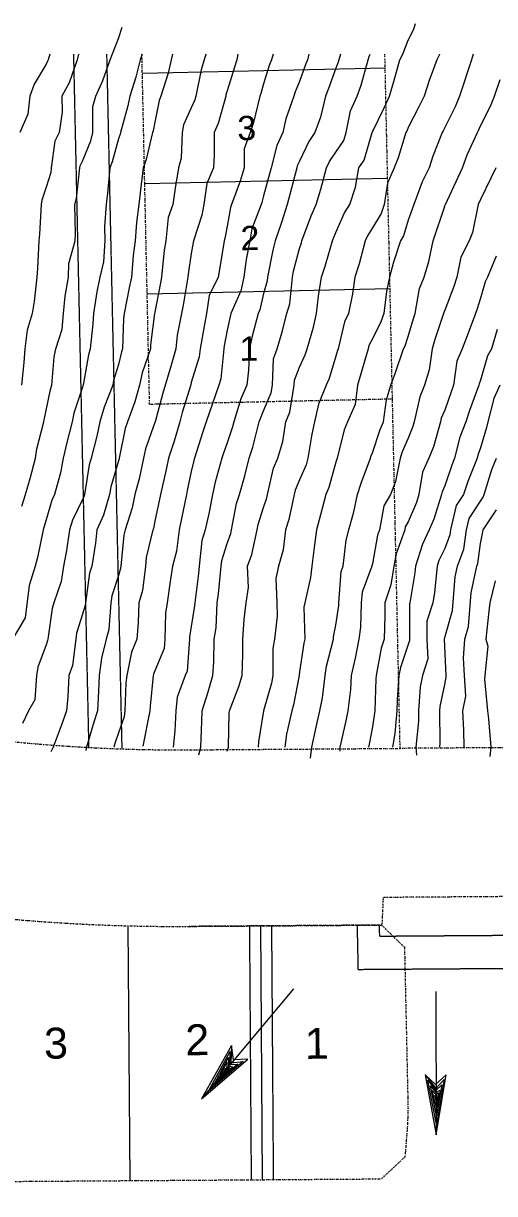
# Model space of a CAD drawing. Extents: x 2300382 to 2302077, y 6907618 to 6908927.
# Drawn here: x 2301434 to 2301648, y 6908396 to 6908927 of the extents above; entities that cross this region are included whole.
import ezdxf
from ezdxf.enums import TextEntityAlignment as Align

# ---------------------------------------------------------------- set-up
doc = ezdxf.new("R2010")
doc.units = 0
doc.header["$MEASUREMENT"] = 0
doc.linetypes.add('DIVIDE', pattern=[1.25, 0.5, -0.25, 0, -0.25, 0, -0.25])
doc.linetypes.add('HIDDEN', pattern=[0.375, 0.25, -0.125])
for name, color, linetype, lineweight in [('4', 7, 'Continuous', 0), ('LAYO-13', 7, 'Continuous', 0), ('LAYO-31', 7, 'Continuous', 0), ('LAYO-32', 7, 'Continuous', 0), ('LAYO-33', 7, 'Continuous', 0), ('LAYO-34', 7, 'Continuous', 0), ('LAYO-48', 7, 'Continuous', 0), ('LAYO-49', 7, 'Continuous', 0), ('LAYO-50', 7, 'Continuous', 0), ('LAYO-51', 7, 'Continuous', 0), ('LAYO-55', 7, 'Continuous', 0), ('LIDAR2DSHD-5', 7, 'Continuous', 0), ('LIDAR2DSHD-6', 7, 'Continuous', 0)]:
    doc.layers.add(name, color=color, linetype=linetype, lineweight=lineweight)
doc.styles.get("Standard").update_dxf_attribs({"font": 'ARIAL.TTF'})

msp = doc.modelspace()

# ---------------------------------------------------------------- linework, layer by layer
at = {"layer": '4', "color": 7, "linetype": 'Continuous', "lineweight": 0}
for p, q in [((2301556.77, 6908489), (2301515.11, 6908439.24)), ((2301621.24, 6908487.81), (2301621.4, 6908422.91)), ((2301528.74, 6908463.31), (2301515.11, 6908439.24)), ((2301528.74, 6908463.31), (2301528.44, 6908455.47)), ((2301529.59, 6908456.85), (2301528.74, 6908463.31)), ((2301518.22, 6908442.64), (2301528.12, 6908460.7)), ((2301520.78, 6908445.71), (2301527.37, 6908457.93)), ((2301527.37, 6908457.93), (2301527.28, 6908454.09)), ((2301528.12, 6908460.7), (2301527.8, 6908454.71)), ((2301515.11, 6908439.24), (2301536.1, 6908457.15)), ((2301533.92, 6908456.1), (2301518.22, 6908442.64)), ((2301531.61, 6908454.9), (2301520.78, 6908445.71)), ((2301523.1, 6908448.47), (2301526.57, 6908455.73)), ((2301529.46, 6908453.58), (2301523.1, 6908448.47)), ((2301524.89, 6908450.62), (2301526.08, 6908453.28)), ((2301528.07, 6908453.17), (2301524.89, 6908450.62)), ((2301526.08, 6908453.28), (2301526.69, 6908452.76)), ((2301526.57, 6908455.73), (2301526.64, 6908453.33)), ((2301526.64, 6908453.33), (2301528.07, 6908453.17)), ((2301527.28, 6908454.09), (2301529.46, 6908453.58)), ((2301527.8, 6908454.71), (2301531.61, 6908454.9)), ((2301528.44, 6908455.47), (2301533.92, 6908456.1)), ((2301536.1, 6908457.15), (2301529.59, 6908456.85)), ((2301616.33, 6908450.1), (2301621.4, 6908422.91)), ((2301621.14, 6908445.71), (2301616.33, 6908450.1)), ((2301616.33, 6908450.1), (2301621.15, 6908443.91)), ((2301621.59, 6908427.51), (2301617.54, 6908447.7)), ((2301617.54, 6908447.7), (2301621.15, 6908442.91)), ((2301625.93, 6908450.12), (2301621.14, 6908445.71)), ((2301621.15, 6908443.91), (2301624.94, 6908447.92)), ((2301621.4, 6908422.91), (2301625.93, 6908450.12)), ((2301624.94, 6908447.92), (2301621.59, 6908427.51)), ((2301621.58, 6908431.51), (2301618.75, 6908445.1)), ((2301618.75, 6908445.1), (2301621.15, 6908442.11)), ((2301621.57, 6908435.11), (2301619.55, 6908442.91)), ((2301619.55, 6908442.91), (2301621.16, 6908441.11)), ((2301621.15, 6908442.91), (2301623.95, 6908445.52)), ((2301621.15, 6908442.11), (2301623.15, 6908443.12)), ((2301621.16, 6908441.11), (2301622.35, 6908441.91)), ((2301622.35, 6908441.91), (2301621.56, 6908437.91)), ((2301623.15, 6908443.12), (2301621.57, 6908435.11)), ((2301623.95, 6908445.52), (2301621.58, 6908431.51)), ((2301621.56, 6908437.91), (2301620.76, 6908440.71)), ((2301620.76, 6908440.71), (2301621.56, 6908440.71))]:
    msp.add_line(p, q, dxfattribs=at)
at = {"layer": 'LAYO-31', "color": 7, "linetype": 'DIVIDE', "lineweight": 0}
msp.add_lwpolyline([(2300678.18, 6908874.6), (2300672.44, 6908863.49), (2300676.2, 6908849.85), (2300594.69, 6908706.39), (2300646.86, 6908676.75), (2300660.5, 6908680.51), (2300751.79, 6908628.64), (2300630.77, 6908415.62), (2300621.3, 6908367.99), (2300627.22, 6907738.02), (2302053.71, 6907751.44), (2302037.06, 6908510.98), (2302026.84, 6908520.91), (2301666.66, 6908518.41), (2301666.33, 6908530.91), (2301597.33, 6908530.43), (2301596.8, 6908517.93), (2301509.57, 6908517.32, -0.131647), (2301088.82, 6908626.94), (2300742, 6908823.97), (2300748.61, 6908834.59), (2300678.18, 6908874.6)], format="xyb", dxfattribs=at)
at = {"layer": 'LAYO-32', "color": 7, "linetype": 'DIVIDE', "lineweight": 0}
for p, q in [((2301607.02, 6908507.85), (2301596.8, 6908517.78)), ((2301607.02, 6908507.85), (2301608.62, 6908434.96)), ((2301607.39, 6908413), (2301608.33, 6908424.86)), ((2301596.56, 6908402.92), (2301607.39, 6908413)), ((2301422.6, 6908401.72), (2301596.56, 6908402.92))]:
    msp.add_line(p, q, dxfattribs=at)
msp.add_lwpolyline([(2300742, 6908823.97), (2300742, 6908823.97), (2301088.82, 6908626.94, 0.131647), (2301509.57, 6908517.32), (2301596.8, 6908517.93), (2301596.8, 6908517.78)], format="xyb", dxfattribs=at)
msp.add_arc((2301508.65, 6908432.77), 100, 355.4609, 1.2556, dxfattribs=at)
at = {"layer": 'LAYO-33', "color": 7, "linetype": 'Continuous', "lineweight": 0}
for p, q in [((2301481.8, 6908517.63), (2301482.6, 6908402.13)), ((2301541.8, 6908517.55), (2301542.6, 6908402.55))]:
    msp.add_line(p, q, dxfattribs=at)
at = {"layer": 'LAYO-34', "color": 5, "linetype": 'HIDDEN', "lineweight": 0}
for p, q in [((2301536.8, 6908517.51), (2301537.6, 6908402.51)), ((2301546.8, 6908517.58), (2301547.6, 6908402.58)), ((2301586.12, 6908497.85), (2301585.7, 6908517.85)), ((2301595.81, 6908512.92), (2301595.7, 6908517.92)), ((2301595.81, 6908512.92), (2302017.7, 6908515.85)), ((2301586.12, 6908497.85), (2302011.66, 6908500.8))]:
    msp.add_line(p, q, dxfattribs=at)
at = {"layer": 'LAYO-48', "color": 7, "linetype": 'DIVIDE', "lineweight": 0}
for p, q in [((2301491.61, 6908753.85), (2301488.13, 6908912.61)), ((2301601.58, 6908756.26), (2301491.61, 6908753.85)), ((2301605.05, 6908597.99), (2301601.58, 6908756.26)), ((2301747.12, 6908598.97), (2301605.05, 6908597.99))]:
    msp.add_line(p, q, dxfattribs=at)
at = {"layer": 'LAYO-49', "color": 252, "linetype": 'DIVIDE', "lineweight": 0}
for p, q in [((2301601.58, 6908756.26), (2301598.15, 6908912.61)), ((2301510.36, 6908597.33), (2301605.05, 6908597.99))]:
    msp.add_line(p, q, dxfattribs=at)
msp.add_arc((2301505.05, 6909362.31), 765, 240.39837, 270.39733, dxfattribs=at)
at = {"layer": 'LAYO-50', "color": 252, "linetype": 'Continuous', "lineweight": 0}
for p, q in [((2301598.29, 6908906.22), (2301488.32, 6908903.81)), ((2301599.39, 6908856.23), (2301489.41, 6908853.82)), ((2301600.48, 6908806.24), (2301490.51, 6908803.83))]:
    msp.add_line(p, q, dxfattribs=at)
at = {"layer": 'LAYO-51', "color": 7, "linetype": 'HIDDEN', "lineweight": 0}
for p, q in [((2301457.12, 6908912.61), (2301464.01, 6908598.41)), ((2301472.12, 6908912.61), (2301479.02, 6908597.75))]:
    msp.add_line(p, q, dxfattribs=at)
at = {"layer": 'LIDAR2DSHD-5', "color": 35, "linetype": 'Continuous', "lineweight": 0}
for p, q in [((2301487.37, 6908910), (2301485.39, 6908902.11)), ((2301488.22, 6908912.61), (2301487.37, 6908910)), ((2301563.09, 6908910), (2301562.11, 6908907.39)), ((2301563.72, 6908912.61), (2301563.09, 6908910)), ((2301637.36, 6908910), (2301632, 6908893.5)), ((2301638.09, 6908912.61), (2301637.36, 6908910)), ((2301562.11, 6908907.39), (2301559.5, 6908900.18)), ((2301485.39, 6908902.11), (2301482.68, 6908893.5)), ((2301559.5, 6908900.18), (2301557.5, 6908895.53)), ((2301482.68, 6908893.5), (2301481.82, 6908889.18)), ((2301556.89, 6908893.5), (2301553.29, 6908883.3)), ((2301557.5, 6908895.53), (2301556.89, 6908893.5)), ((2301632, 6908893.5), (2301629.92, 6908888.75)), ((2301481.82, 6908889.18), (2301478.38, 6908877)), ((2301629.92, 6908888.75), (2301625.25, 6908879.26)), ((2301553.29, 6908883.3), (2301551.99, 6908877)), ((2301478.21, 6908876.31), (2301477.5, 6908874.26)), ((2301478.38, 6908877), (2301478.21, 6908876.31)), ((2301551.99, 6908877), (2301549.19, 6908871.15)), ((2301624.1, 6908877), (2301619.79, 6908866.29)), ((2301624.48, 6908877.77), (2301624.1, 6908877)), ((2301625.25, 6908879.26), (2301624.48, 6908877.77)), ((2301477.5, 6908874.26), (2301474.68, 6908863.78)), ((2301549.19, 6908871.15), (2301546.62, 6908861)), ((2301619.79, 6908866.29), (2301618.16, 6908861)), ((2301473.57, 6908861), (2301472.54, 6908849.54)), ((2301474.68, 6908863.78), (2301473.57, 6908861)), ((2301546.62, 6908861), (2301545.91, 6908858.3)), ((2301618.16, 6908861), (2301615.08, 6908854.67)), ((2301545.91, 6908858.3), (2301543.25, 6908848.41)), ((2301615.08, 6908854.67), (2301611.19, 6908844.5)), ((2301471.94, 6908844.5), (2301471.18, 6908834.42)), ((2301472.54, 6908849.54), (2301471.94, 6908844.5)), ((2301542.05, 6908844.5), (2301537.85, 6908833.4)), ((2301542.38, 6908845.37), (2301542.05, 6908844.5)), ((2301543.25, 6908848.41), (2301542.38, 6908845.37)), ((2301611.19, 6908844.5), (2301608.75, 6908837.31)), ((2301471.18, 6908834.42), (2301471.33, 6908828)), ((2301608.75, 6908837.31), (2301606.54, 6908830.24)), ((2301537.85, 6908833.4), (2301536.92, 6908828)), ((2301606.54, 6908830.24), (2301605.17, 6908828)), ((2301471.33, 6908828), (2301470.67, 6908818.43)), ((2301536.92, 6908828), (2301535.28, 6908819.47)), ((2301605.17, 6908828), (2301602.1, 6908818.25)), ((2301470.67, 6908818.43), (2301469.08, 6908811.5)), ((2301535.28, 6908819.47), (2301534.31, 6908811.5)), ((2301602.1, 6908818.25), (2301600.23, 6908811.5)), ((2301469.08, 6908811.5), (2301467.75, 6908804.9)), ((2301534.31, 6908811.5), (2301532.88, 6908805.37)), ((2301600.23, 6908811.5), (2301598.87, 6908805.03)), ((2301467.75, 6908804.9), (2301466.15, 6908795)), ((2301532.88, 6908805.37), (2301528.36, 6908795)), ((2301598.87, 6908805.03), (2301597.62, 6908795)), ((2301466.15, 6908795), (2301465.95, 6908790.37)), ((2301528.03, 6908793.75), (2301526.75, 6908787.57)), ((2301528.36, 6908795), (2301528.03, 6908793.75)), ((2301597.62, 6908795), (2301596.34, 6908791.22)), ((2301465.95, 6908790.37), (2301464.68, 6908779)), ((2301526.75, 6908787.57), (2301525.38, 6908780.35)), ((2301596.34, 6908791.22), (2301592.5, 6908783.57)), ((2301592.5, 6908783.57), (2301590.94, 6908780.51)), ((2301463.88, 6908776.33), (2301461.52, 6908762.5)), ((2301464.68, 6908779), (2301463.88, 6908776.33)), ((2301525.15, 6908779), (2301523.83, 6908765.46)), ((2301525.38, 6908780.35), (2301525.15, 6908779)), ((2301590.59, 6908779), (2301587.25, 6908767.75)), ((2301590.94, 6908780.51), (2301590.59, 6908779)), ((2301523.83, 6908765.46), (2301522.91, 6908762.5)), ((2301587.25, 6908767.75), (2301585.74, 6908762.5)), ((2301461.25, 6908761.65), (2301457.31, 6908749.94)), ((2301461.44, 6908762.3), (2301461.25, 6908761.65)), ((2301461.52, 6908762.5), (2301461.44, 6908762.3)), ((2301522.91, 6908762.5), (2301517.28, 6908746)), ((2301585.74, 6908762.5), (2301584.67, 6908753.83)), ((2301650.27, 6908762.5), (2301647.47, 6908756.53)), ((2301647.47, 6908756.53), (2301644.74, 6908746)), ((2301457.31, 6908749.94), (2301456.52, 6908746)), ((2301584.67, 6908753.83), (2301581.21, 6908746)), ((2301456.52, 6908746), (2301454.18, 6908736.57)), ((2301517.28, 6908746), (2301515.51, 6908740.92)), ((2301581.21, 6908746), (2301579.64, 6908742.36)), ((2301644.74, 6908746), (2301644.17, 6908743.33)), ((2301515.51, 6908740.92), (2301511.88, 6908729.5)), ((2301579.64, 6908742.36), (2301576.6, 6908729.5)), ((2301644.17, 6908743.33), (2301641.5, 6908734.21)), ((2301454.18, 6908736.57), (2301452.49, 6908729.5)), ((2301641.5, 6908734.21), (2301640.2, 6908730.82)), ((2301452.49, 6908729.5), (2301451.33, 6908722.92)), ((2301511.56, 6908728.42), (2301510.5, 6908723.45)), ((2301511.88, 6908729.5), (2301511.56, 6908728.42)), ((2301576.44, 6908729.06), (2301576, 6908727.61)), ((2301576.6, 6908729.5), (2301576.44, 6908729.06)), ((2301639.88, 6908729.5), (2301635.7, 6908718.89)), ((2301640.2, 6908730.82), (2301639.88, 6908729.5)), ((2301451.33, 6908722.92), (2301448.6, 6908713)), ((2301510.5, 6908723.45), (2301508.69, 6908714.81)), ((2301576, 6908727.61), (2301572.8, 6908716.2)), ((2301635.7, 6908718.89), (2301633.67, 6908713)), ((2301448.6, 6908713), (2301447.36, 6908710.47)), ((2301508.26, 6908713), (2301504.96, 6908697)), ((2301508.69, 6908714.81), (2301508.26, 6908713)), ((2301571.39, 6908713), (2301568.93, 6908703.86)), ((2301572.8, 6908716.2), (2301571.39, 6908713)), ((2301633.67, 6908713), (2301630.35, 6908707.98)), ((2301447.36, 6908710.47), (2301444.75, 6908701.51)), ((2301630.35, 6908707.98), (2301627.86, 6908697)), ((2301444.75, 6908701.51), (2301443.67, 6908698.07)), ((2301568.93, 6908703.86), (2301567.16, 6908697)), ((2301443.36, 6908697), (2301440.87, 6908684.44)), ((2301443.67, 6908698.07), (2301443.36, 6908697)), ((2301504.96, 6908697), (2301503.71, 6908687.29)), ((2301567.16, 6908697), (2301566.26, 6908690.24)), ((2301627.86, 6908697), (2301627.54, 6908694.68)), ((2301627.54, 6908694.68), (2301625.25, 6908688.63)), ((2301503.71, 6908687.29), (2301501.99, 6908680.5)), ((2301566.26, 6908690.24), (2301565.05, 6908680.5)), ((2301625.25, 6908688.63), (2301622.64, 6908683.11)), ((2301439.82, 6908680.5), (2301437.08, 6908671.79)), ((2301440.87, 6908684.44), (2301439.82, 6908680.5)), ((2301501.99, 6908680.5), (2301500.89, 6908673.61)), ((2301565.05, 6908680.5), (2301564.52, 6908675.48)), ((2301621.83, 6908680.5), (2301620.64, 6908668.61)), ((2301622.64, 6908683.11), (2301621.83, 6908680.5)), ((2301564.52, 6908675.48), (2301561.93, 6908664)), ((2301437.08, 6908671.79), (2301435.26, 6908657.13)), ((2301500.89, 6908673.61), (2301499.63, 6908664)), ((2301620.64, 6908668.61), (2301619.82, 6908664)), ((2301498.78, 6908659.22), (2301498.54, 6908647.5)), ((2301499.63, 6908664), (2301498.78, 6908659.22)), ((2301561.93, 6908664), (2301561.51, 6908661.99)), ((2301561.51, 6908661.99), (2301561.86, 6908647.5)), ((2301619.82, 6908664), (2301617.16, 6908655.59)), ((2301435.26, 6908657.13), (2301429.48, 6908647.5)), ((2301617.16, 6908655.59), (2301617.2, 6908647.5)), ((2301498.23, 6908643.27), (2301494, 6908633.11)), ((2301498.54, 6908647.5), (2301498.23, 6908643.27)), ((2301561.37, 6908645.63), (2301559.5, 6908632.65)), ((2301561.86, 6908647.5), (2301561.37, 6908645.63)), ((2301617.2, 6908647.5), (2301617.62, 6908638.63)), ((2301617.62, 6908638.63), (2301615.2, 6908631)), ((2301494, 6908633.11), (2301493.4, 6908631.6)), ((2301559.5, 6908632.65), (2301559.26, 6908631.24)), ((2301493.28, 6908631), (2301491.81, 6908617.12)), ((2301493.4, 6908631.6), (2301493.28, 6908631)), ((2301559.26, 6908631), (2301556.71, 6908617.75)), ((2301559.26, 6908631.24), (2301559.26, 6908631)), ((2301615.2, 6908631), (2301614.1, 6908625.81)), ((2301614.1, 6908625.81), (2301613.31, 6908615)), ((2301491.81, 6908617.12), (2301491.74, 6908615)), ((2301556.71, 6908617.75), (2301555.95, 6908615)), ((2301491.74, 6908615), (2301488.54, 6908598.99)), ((2301555.95, 6908615), (2301553.67, 6908604.42)), ((2301613.31, 6908615), (2301613.37, 6908610.38)), ((2301613.37, 6908610.38), (2301612.2, 6908598.5)), ((2301553.67, 6908604.42), (2301552.91, 6908598.5)), ((2301612.2, 6908598.5), (2301612.39, 6908594.86))]:
    msp.add_line(p, q, dxfattribs=at)
at = {"layer": 'LIDAR2DSHD-6', "color": 35, "linetype": 'Continuous', "lineweight": 0}
for p, q in [((2301477.5, 6908919.66), (2301479.17, 6908924.83)), ((2301608.75, 6908918.94), (2301611.29, 6908923.96)), ((2301611.29, 6908923.96), (2301611.96, 6908926.5)), ((2301474.86, 6908912.68), (2301477.5, 6908919.66)), ((2301606.2, 6908912.58), (2301608.75, 6908918.94)), ((2301444.75, 6908908.04), (2301439.37, 6908898.96)), ((2301445.43, 6908909.32), (2301444.75, 6908908.04)), ((2301445.67, 6908910), (2301445.43, 6908909.32)), ((2301446.43, 6908912.61), (2301445.67, 6908910)), ((2301458.76, 6908910), (2301455.14, 6908899.61)), ((2301459.33, 6908911.92), (2301458.76, 6908910)), ((2301459.57, 6908912.61), (2301459.33, 6908911.92)), ((2301470.45, 6908900.65), (2301473.79, 6908910)), ((2301473.79, 6908910), (2301474.86, 6908912.68)), ((2301501.42, 6908910), (2301500.03, 6908903.97)), ((2301501.97, 6908912.61), (2301501.42, 6908910)), ((2301517.06, 6908912.61), (2301514.98, 6908905.45)), ((2301531.07, 6908910), (2301530.07, 6908906.68)), ((2301531.53, 6908912.61), (2301531.07, 6908910)), ((2301546.8, 6908910), (2301545.72, 6908907.49)), ((2301547.53, 6908912.61), (2301546.8, 6908910)), ((2301577.04, 6908908.96), (2301576, 6908906.16)), ((2301577.32, 6908910), (2301577.04, 6908908.96)), ((2301578.07, 6908912.61), (2301577.32, 6908910)), ((2301587.42, 6908898.58), (2301590.52, 6908910)), ((2301590.52, 6908910), (2301590.96, 6908911.54)), ((2301590.96, 6908911.54), (2301591.52, 6908912.61)), ((2301602.23, 6908900.12), (2301604.94, 6908910)), ((2301604.94, 6908910), (2301606.2, 6908912.58)), ((2301621.6, 6908910), (2301618.14, 6908900.61)), ((2301622.83, 6908912.42), (2301621.6, 6908910)), ((2301622.88, 6908912.61), (2301622.83, 6908912.42)), ((2301500.03, 6908903.97), (2301496.75, 6908893.5)), ((2301514.98, 6908905.45), (2301512.53, 6908893.5)), ((2301530.07, 6908906.68), (2301526.75, 6908896)), ((2301545.72, 6908907.49), (2301543.25, 6908899.17)), ((2301576, 6908906.16), (2301572.55, 6908896.95)), ((2301439.37, 6908898.96), (2301437.4, 6908893.5)), ((2301455.14, 6908899.61), (2301451.89, 6908893.5)), ((2301467.32, 6908893.5), (2301470.45, 6908900.65)), ((2301543.25, 6908899.17), (2301541.94, 6908894.81)), ((2301585.53, 6908893.5), (2301587.42, 6908898.58)), ((2301600.17, 6908893.5), (2301602.23, 6908900.12)), ((2301618.14, 6908900.61), (2301615.92, 6908893.5)), ((2301647.71, 6908893.5), (2301650.36, 6908901.14)), ((2301437.4, 6908893.5), (2301436.44, 6908885.44)), ((2301451.89, 6908893.5), (2301451.95, 6908886.3)), ((2301465.84, 6908888.84), (2301467.32, 6908893.5)), ((2301496.75, 6908893.5), (2301495.88, 6908891.62)), ((2301512.53, 6908893.5), (2301512.08, 6908891.89)), ((2301526.07, 6908893.5), (2301522.63, 6908881.18)), ((2301526.19, 6908894.07), (2301526.07, 6908893.5)), ((2301526.75, 6908896), (2301526.19, 6908894.07)), ((2301541.54, 6908893.5), (2301538.72, 6908881.53)), ((2301541.94, 6908894.81), (2301541.54, 6908893.5)), ((2301571.31, 6908893.5), (2301569.01, 6908883.99)), ((2301572.55, 6908896.95), (2301571.31, 6908893.5)), ((2301582.58, 6908886.92), (2301585.53, 6908893.5)), ((2301597.75, 6908888.17), (2301600.17, 6908893.5)), ((2301615.92, 6908893.5), (2301613.48, 6908888.77)), ((2301646.01, 6908888.99), (2301647.71, 6908893.5)), ((2301465.93, 6908877), (2301465.84, 6908888.84)), ((2301495.88, 6908891.62), (2301494, 6908881.81)), ((2301510.5, 6908888.23), (2301506.96, 6908880.54)), ((2301512.08, 6908891.89), (2301510.5, 6908888.23)), ((2301580.6, 6908877), (2301582.58, 6908886.92)), ((2301592.5, 6908877.32), (2301597.75, 6908888.17)), ((2301613.48, 6908888.77), (2301608.75, 6908879.31)), ((2301641.5, 6908880.16), (2301646.01, 6908888.99)), ((2301436.44, 6908885.44), (2301432.83, 6908877)), ((2301451.95, 6908886.3), (2301450.59, 6908877)), ((2301494, 6908881.81), (2301493.2, 6908877.8)), ((2301538.72, 6908881.53), (2301537.13, 6908877)), ((2301569.01, 6908883.99), (2301566.5, 6908877)), ((2301450.59, 6908877), (2301448.67, 6908873.2)), ((2301464.95, 6908873.36), (2301465.93, 6908877)), ((2301492.98, 6908877), (2301490.08, 6908864.8)), ((2301493.2, 6908877.8), (2301492.98, 6908877)), ((2301506.28, 6908877), (2301505.9, 6908865.47)), ((2301506.96, 6908880.54), (2301506.28, 6908877)), ((2301522.63, 6908881.18), (2301520.83, 6908877)), ((2301520.83, 6908877), (2301520.83, 6908866.83)), ((2301537.13, 6908877), (2301534.38, 6908869.61)), ((2301566.5, 6908877), (2301563.69, 6908872.93)), ((2301579.6, 6908873.51), (2301580.6, 6908877)), ((2301588.81, 6908864.58), (2301592.38, 6908877)), ((2301592.38, 6908877), (2301592.4, 6908877.1)), ((2301592.4, 6908877.1), (2301592.5, 6908877.32)), ((2301607.68, 6908877), (2301604.16, 6908865.52)), ((2301608.03, 6908877.73), (2301607.68, 6908877)), ((2301608.75, 6908879.31), (2301608.03, 6908877.73)), ((2301635.46, 6908866.95), (2301640.07, 6908877)), ((2301640.07, 6908877), (2301640.54, 6908877.97)), ((2301640.54, 6908877.97), (2301641.5, 6908880.16)), ((2301448.67, 6908873.2), (2301447.09, 6908861)), ((2301461.25, 6908864.06), (2301464.95, 6908873.36)), ((2301563.69, 6908872.93), (2301559.5, 6908864.14)), ((2301576, 6908868.21), (2301579.6, 6908873.51)), ((2301520.83, 6908866.83), (2301520.6, 6908861)), ((2301534.38, 6908869.61), (2301534.38, 6908861)), ((2301573.02, 6908863.89), (2301576, 6908868.21)), ((2301633.3, 6908861), (2301635.46, 6908866.95)), ((2301447.09, 6908861), (2301446.86, 6908858.89)), ((2301458.56, 6908847.19), (2301460.08, 6908861)), ((2301460.08, 6908861), (2301460.21, 6908862.01)), ((2301460.21, 6908862.01), (2301461.25, 6908864.06)), ((2301488.76, 6908861), (2301487.43, 6908851.07)), ((2301490.08, 6908864.8), (2301488.76, 6908861)), ((2301504.73, 6908861), (2301503.14, 6908851.86)), ((2301505.9, 6908865.47), (2301504.73, 6908861)), ((2301520.6, 6908861), (2301517.48, 6908853.91)), ((2301534.38, 6908861), (2301532.67, 6908855.08)), ((2301558.22, 6908861), (2301555.09, 6908848.97)), ((2301558.48, 6908862.01), (2301558.22, 6908861)), ((2301559.5, 6908864.14), (2301558.48, 6908862.01)), ((2301569.16, 6908851.34), (2301571.64, 6908861)), ((2301571.64, 6908861), (2301573.02, 6908863.89)), ((2301584.77, 6908852.23), (2301586.39, 6908861)), ((2301586.39, 6908861), (2301588.81, 6908864.58)), ((2301602.35, 6908861), (2301599.32, 6908854.08)), ((2301604.16, 6908865.52), (2301602.35, 6908861)), ((2301625.55, 6908844.5), (2301633.3, 6908861)), ((2301648.38, 6908861), (2301646.08, 6908856.42)), ((2301446.86, 6908858.89), (2301444.75, 6908852.26)), ((2301532.67, 6908855.08), (2301528.75, 6908844.5)), ((2301646.08, 6908856.42), (2301641.5, 6908846.72)), ((2301444.75, 6908852.26), (2301442.82, 6908846.46)), ((2301487.43, 6908851.07), (2301486.75, 6908844.5)), ((2301503.14, 6908851.86), (2301502.17, 6908844.5)), ((2301517.48, 6908853.91), (2301516.21, 6908844.5)), ((2301566.96, 6908844.5), (2301569.16, 6908851.34)), ((2301582.29, 6908844.5), (2301584.77, 6908852.23)), ((2301599.32, 6908854.08), (2301597.78, 6908844.5)), ((2301442.57, 6908844.5), (2301441.78, 6908831.01)), ((2301442.82, 6908846.46), (2301442.57, 6908844.5)), ((2301457.7, 6908844.5), (2301458.56, 6908847.19)), ((2301458.08, 6908831.17), (2301457.7, 6908844.5)), ((2301486.75, 6908844.5), (2301485.68, 6908836.32)), ((2301502.17, 6908844.5), (2301499.99, 6908838.51)), ((2301516.21, 6908844.5), (2301515.29, 6908839.63)), ((2301528.75, 6908844.5), (2301528.2, 6908843.05)), ((2301553.89, 6908844.5), (2301551.33, 6908836.3)), ((2301555.09, 6908848.97), (2301553.89, 6908844.5)), ((2301564.76, 6908839.24), (2301566.96, 6908844.5)), ((2301579.84, 6908840.66), (2301582.29, 6908844.5)), ((2301597.78, 6908844.5), (2301596.51, 6908840.43)), ((2301625.5, 6908844.25), (2301625.55, 6908844.5)), ((2301640.46, 6908844.5), (2301637.81, 6908831.75)), ((2301641.5, 6908846.72), (2301640.46, 6908844.5)), ((2301515.29, 6908839.63), (2301511.47, 6908828)), ((2301528.2, 6908843.05), (2301526.75, 6908834.6)), ((2301560.61, 6908828), (2301564.76, 6908839.24)), ((2301576, 6908831.78), (2301579.84, 6908840.66)), ((2301596.51, 6908840.43), (2301592.5, 6908833.85)), ((2301619.94, 6908828), (2301625.25, 6908843.65)), ((2301625.25, 6908843.65), (2301625.5, 6908844.25)), ((2301485.68, 6908836.32), (2301485.01, 6908828)), ((2301499.99, 6908838.51), (2301498.88, 6908828)), ((2301526.75, 6908834.6), (2301525.71, 6908829.06)), ((2301551.33, 6908836.3), (2301548.51, 6908828)), ((2301592.5, 6908833.85), (2301590.22, 6908830.28)), ((2301441.78, 6908831.01), (2301441.44, 6908828)), ((2301457.85, 6908828), (2301458.08, 6908831.17)), ((2301525.71, 6908829.06), (2301525.36, 6908828)), ((2301574.47, 6908828), (2301574.89, 6908829.11)), ((2301574.89, 6908829.11), (2301576, 6908831.78)), ((2301590.22, 6908830.28), (2301589.23, 6908828)), ((2301637.81, 6908831.75), (2301636.26, 6908828)), ((2301441.44, 6908828), (2301440.89, 6908815.42)), ((2301455.08, 6908817.67), (2301457.85, 6908828)), ((2301485.01, 6908828), (2301484.18, 6908821.32)), ((2301498.23, 6908823.77), (2301496.99, 6908811.5)), ((2301498.88, 6908828), (2301498.23, 6908823.77)), ((2301511.34, 6908827.15), (2301510.5, 6908822.23)), ((2301511.47, 6908828), (2301511.34, 6908827.15)), ((2301525.36, 6908828), (2301523.28, 6908815.02)), ((2301547.38, 6908823.8), (2301545.04, 6908811.5)), ((2301548.51, 6908828), (2301547.38, 6908823.8)), ((2301556.78, 6908814.27), (2301559.5, 6908824.43)), ((2301559.5, 6908824.43), (2301560.36, 6908827.14)), ((2301560.36, 6908827.14), (2301560.61, 6908828)), ((2301571.07, 6908816.43), (2301574.47, 6908828)), ((2301589.23, 6908828), (2301586.49, 6908817.51)), ((2301618.08, 6908818.67), (2301619.94, 6908828)), ((2301636.26, 6908828), (2301632.51, 6908820.63)), ((2301484.18, 6908821.32), (2301483.42, 6908811.5)), ((2301510.5, 6908822.23), (2301509.09, 6908812.91)), ((2301615.91, 6908811.5), (2301618.08, 6908818.67)), ((2301632.51, 6908820.63), (2301630.76, 6908811.5)), ((2301648.54, 6908820.96), (2301644.63, 6908811.5)), ((2301440.89, 6908815.42), (2301440.58, 6908811.5)), ((2301454.82, 6908811.5), (2301455.08, 6908817.67)), ((2301509.09, 6908812.91), (2301508.95, 6908811.5)), ((2301523.28, 6908815.02), (2301522.69, 6908811.5)), ((2301556.25, 6908811.5), (2301556.78, 6908814.27)), ((2301569.51, 6908811.5), (2301571.07, 6908816.43)), ((2301586.49, 6908817.51), (2301584.49, 6908811.5)), ((2301440.58, 6908811.5), (2301439.38, 6908800.45)), ((2301453.42, 6908802.83), (2301454.82, 6908811.5)), ((2301483.42, 6908811.5), (2301482.35, 6908806.65)), ((2301496.55, 6908808.95), (2301494, 6908795.63)), ((2301496.99, 6908811.5), (2301496.55, 6908808.95)), ((2301508.95, 6908811.5), (2301506.73, 6908798.77)), ((2301522.69, 6908811.5), (2301518.62, 6908803.25)), ((2301544.89, 6908809.84), (2301543.25, 6908804.17)), ((2301545.04, 6908811.5), (2301544.89, 6908809.84)), ((2301555.11, 6908799.46), (2301556.25, 6908811.5)), ((2301568.05, 6908802.95), (2301569.51, 6908811.5)), ((2301584.49, 6908811.5), (2301583.49, 6908804.01)), ((2301613.81, 6908806.44), (2301615.91, 6908811.5)), ((2301629.42, 6908807.27), (2301625.25, 6908796.5)), ((2301630.76, 6908811.5), (2301629.42, 6908807.27)), ((2301643.54, 6908809.46), (2301641.5, 6908801.95)), ((2301644.63, 6908811.5), (2301643.54, 6908809.46)), ((2301452.67, 6908795), (2301453.42, 6908802.83)), ((2301482.35, 6908806.65), (2301480.11, 6908795)), ((2301518.62, 6908803.25), (2301517.33, 6908795)), ((2301543.25, 6908804.17), (2301541.52, 6908796.73)), ((2301567.15, 6908795), (2301568.05, 6908802.95)), ((2301583.49, 6908804.01), (2301581.67, 6908795)), ((2301611.84, 6908795), (2301613.81, 6908806.44)), ((2301641.5, 6908801.95), (2301639.83, 6908796.69)), ((2301439.38, 6908800.45), (2301438.5, 6908795)), ((2301506.73, 6908798.77), (2301506.01, 6908795)), ((2301541.52, 6908796.73), (2301540.77, 6908795)), ((2301553.82, 6908795), (2301555.11, 6908799.46)), ((2301639.83, 6908796.69), (2301639.18, 6908795)), ((2301438.5, 6908795), (2301436.15, 6908787.47)), ((2301451.98, 6908787.99), (2301452.67, 6908795)), ((2301479.82, 6908792.75), (2301479.28, 6908779)), ((2301480.11, 6908795), (2301479.82, 6908792.75)), ((2301493.86, 6908795), (2301492.04, 6908780.9)), ((2301493.88, 6908795.12), (2301493.86, 6908795)), ((2301494, 6908795.63), (2301493.88, 6908795.12)), ((2301506.01, 6908795), (2301504.08, 6908785.22)), ((2301517.33, 6908795), (2301516.25, 6908789.34)), ((2301540.77, 6908795), (2301537.91, 6908784.17)), ((2301551.58, 6908786.79), (2301553.82, 6908795)), ((2301565.77, 6908788.92), (2301567.15, 6908795)), ((2301581.67, 6908795), (2301579.79, 6908791.32)), ((2301608.75, 6908784.62), (2301611.08, 6908792.74)), ((2301611.08, 6908792.74), (2301611.84, 6908795)), ((2301624.73, 6908795), (2301620.79, 6908783.33)), ((2301624.81, 6908795.44), (2301624.73, 6908795)), ((2301625.25, 6908796.5), (2301624.81, 6908795.44)), ((2301639.18, 6908795), (2301635.45, 6908784.96)), ((2301436.15, 6908787.47), (2301435.08, 6908779)), ((2301449.15, 6908779), (2301451.98, 6908787.99)), ((2301516.25, 6908789.34), (2301514.46, 6908779)), ((2301549.38, 6908779), (2301551.58, 6908786.79)), ((2301562.88, 6908779), (2301565.77, 6908788.92)), ((2301579.79, 6908791.32), (2301576.95, 6908779)), ((2301648.99, 6908787.74), (2301646.43, 6908779)), ((2301492.04, 6908780.9), (2301491.97, 6908779)), ((2301504.08, 6908785.22), (2301503.43, 6908779)), ((2301537.91, 6908784.17), (2301536.84, 6908779)), ((2301607.32, 6908780.41), (2301608.75, 6908784.62)), ((2301620.79, 6908783.33), (2301619.54, 6908779)), ((2301635.45, 6908784.96), (2301633.16, 6908779)), ((2301435.08, 6908779), (2301434.58, 6908772.83)), ((2301448.42, 6908775.33), (2301449.15, 6908779)), ((2301478.83, 6908777.67), (2301477.5, 6908772)), ((2301479.28, 6908779), (2301478.83, 6908777.67)), ((2301491.97, 6908779), (2301488.31, 6908768.19)), ((2301503.43, 6908779), (2301501.41, 6908771.59)), ((2301514.46, 6908779), (2301514.1, 6908775.34)), ((2301536.84, 6908779), (2301536.42, 6908769.33)), ((2301547.65, 6908774.54), (2301549.38, 6908779)), ((2301559.5, 6908770.75), (2301562.11, 6908776.39)), ((2301562.11, 6908776.39), (2301562.88, 6908779)), ((2301576, 6908775.7), (2301572.96, 6908765.54)), ((2301576.74, 6908778.26), (2301576, 6908775.7)), ((2301576.95, 6908779), (2301576.74, 6908778.26)), ((2301603.01, 6908768.33), (2301606.62, 6908779)), ((2301606.62, 6908779), (2301607.32, 6908780.41)), ((2301619.54, 6908779), (2301618.19, 6908769.56)), ((2301633.16, 6908779), (2301630.7, 6908773.47)), ((2301644.65, 6908775.85), (2301641.5, 6908764.81)), ((2301646.43, 6908779), (2301644.65, 6908775.85)), ((2301434.58, 6908772.83), (2301433.65, 6908762.5)), ((2301447.31, 6908762.5), (2301448.42, 6908775.33)), ((2301477.5, 6908772), (2301475.33, 6908764.71)), ((2301501.41, 6908771.59), (2301497.53, 6908758.97)), ((2301514.1, 6908775.34), (2301510.5, 6908763.74)), ((2301547.21, 6908762.5), (2301547.65, 6908774.54)), ((2301557.21, 6908764.83), (2301559.5, 6908770.75)), ((2301630.7, 6908773.47), (2301629.26, 6908762.5)), ((2301488.31, 6908768.19), (2301486.98, 6908762.5)), ((2301536.42, 6908769.33), (2301535.63, 6908762.5)), ((2301557.12, 6908762.5), (2301557.21, 6908764.83)), ((2301572.96, 6908765.54), (2301571.56, 6908762.5)), ((2301600.88, 6908762.5), (2301603.01, 6908768.33)), ((2301618.19, 6908769.56), (2301616.16, 6908762.5)), ((2301444.75, 6908751.08), (2301446.67, 6908760.58)), ((2301446.67, 6908760.58), (2301447.31, 6908762.5)), ((2301474.95, 6908762.5), (2301471.06, 6908752.54)), ((2301475.33, 6908764.71), (2301474.95, 6908762.5)), ((2301486.98, 6908762.5), (2301484.92, 6908755.08)), ((2301510.24, 6908762.76), (2301506.35, 6908750.15)), ((2301510.5, 6908763.74), (2301510.24, 6908762.76)), ((2301535.63, 6908762.5), (2301532.93, 6908756.32)), ((2301546.65, 6908759.04), (2301547.21, 6908762.5)), ((2301555.16, 6908750.41), (2301557.12, 6908762.5)), ((2301571.56, 6908762.5), (2301568.09, 6908753.91)), ((2301598.9, 6908756), (2301600.88, 6908762.5)), ((2301616.16, 6908762.5), (2301613.92, 6908757.33)), ((2301628.17, 6908759.54), (2301625.25, 6908751.18)), ((2301629.26, 6908762.5), (2301628.17, 6908759.54)), ((2301640.7, 6908762.5), (2301636.5, 6908751.08)), ((2301640.79, 6908763.22), (2301640.7, 6908762.5)), ((2301641.5, 6908764.81), (2301640.79, 6908763.22)), ((2301484.92, 6908755.08), (2301481.62, 6908746)), ((2301497.53, 6908758.97), (2301494.11, 6908746)), ((2301532.93, 6908756.32), (2301529.75, 6908746)), ((2301543.25, 6908750.92), (2301546.65, 6908759.04)), ((2301597.58, 6908746), (2301598.9, 6908756)), ((2301613.92, 6908757.33), (2301611.48, 6908746)), ((2301443.86, 6908746.9), (2301444.75, 6908751.08)), ((2301471.06, 6908752.54), (2301469.12, 6908746)), ((2301506.35, 6908750.15), (2301505.26, 6908746)), ((2301541.75, 6908747.5), (2301543.25, 6908750.92)), ((2301553.32, 6908746), (2301555.16, 6908750.41)), ((2301568.09, 6908753.91), (2301566.29, 6908746)), ((2301625.25, 6908751.18), (2301623.69, 6908747.56)), ((2301636.5, 6908751.08), (2301634.73, 6908746)), ((2301440.61, 6908733.71), (2301443.68, 6908746)), ((2301443.68, 6908746), (2301443.86, 6908746.9)), ((2301469.12, 6908746), (2301467.65, 6908739.5)), ((2301481.62, 6908746), (2301480.54, 6908742.96)), ((2301494, 6908745.65), (2301489.76, 6908733.74)), ((2301494.09, 6908745.91), (2301494, 6908745.65)), ((2301494.11, 6908746), (2301494.09, 6908745.91)), ((2301505.26, 6908746), (2301502.77, 6908737.23)), ((2301529.13, 6908743.62), (2301526.75, 6908736.47)), ((2301529.75, 6908746), (2301529.13, 6908743.62)), ((2301538.3, 6908734.45), (2301541.29, 6908746)), ((2301541.29, 6908746), (2301541.75, 6908747.5)), ((2301552.01, 6908737.11), (2301553.32, 6908746)), ((2301566.29, 6908746), (2301565.08, 6908740.42)), ((2301595.99, 6908742.46), (2301597.58, 6908746)), ((2301610.87, 6908743.88), (2301608.75, 6908738.56)), ((2301611.48, 6908746), (2301610.87, 6908743.88)), ((2301623.35, 6908746), (2301620.09, 6908734.66)), ((2301623.69, 6908747.56), (2301623.35, 6908746)), ((2301634.73, 6908746), (2301632.08, 6908739.07)), ((2301467.65, 6908739.5), (2301465.19, 6908729.5)), ((2301480.54, 6908742.96), (2301477.83, 6908729.5)), ((2301565.08, 6908740.42), (2301563.33, 6908729.5)), ((2301592.5, 6908731.91), (2301595.99, 6908742.46)), ((2301608.75, 6908738.56), (2301605.96, 6908732.33)), ((2301632.08, 6908739.07), (2301629.72, 6908729.5)), ((2301439.88, 6908729.5), (2301440.61, 6908733.71)), ((2301489.76, 6908733.74), (2301488.91, 6908729.5)), ((2301502.77, 6908737.23), (2301500.23, 6908729.5)), ((2301526.75, 6908736.47), (2301524.95, 6908731.32)), ((2301536.65, 6908729.5), (2301538.3, 6908734.45)), ((2301549.64, 6908729.5), (2301552.01, 6908737.11)), ((2301620.09, 6908734.66), (2301618.03, 6908729.5)), ((2301437.57, 6908720.29), (2301439.88, 6908729.5)), ((2301465.19, 6908729.5), (2301464.27, 6908726.44)), ((2301477.5, 6908728.23), (2301474, 6908716.56)), ((2301477.77, 6908729.23), (2301477.5, 6908728.23)), ((2301477.83, 6908729.5), (2301477.77, 6908729.23)), ((2301488.91, 6908729.5), (2301486.84, 6908720.16)), ((2301500.23, 6908729.5), (2301499.15, 6908724.35)), ((2301524.38, 6908729.5), (2301521.24, 6908718.6)), ((2301524.95, 6908731.32), (2301524.38, 6908729.5)), ((2301534.8, 6908721.45), (2301536.65, 6908729.5)), ((2301547.75, 6908724.93), (2301549.64, 6908729.5)), ((2301563.33, 6908729.5), (2301562.49, 6908726.51)), ((2301587.36, 6908718.14), (2301591.6, 6908729.5)), ((2301591.6, 6908729.5), (2301591.77, 6908730.23)), ((2301591.77, 6908730.23), (2301592.5, 6908731.91)), ((2301605.02, 6908729.5), (2301602.89, 6908718.95)), ((2301605.96, 6908732.33), (2301605.02, 6908729.5)), ((2301618.03, 6908729.5), (2301615.14, 6908723.11)), ((2301629.72, 6908729.5), (2301628.44, 6908726.26)), ((2301646.58, 6908724.42), (2301648.76, 6908729.5)), ((2301464.27, 6908726.44), (2301462.15, 6908713)), ((2301499.15, 6908724.35), (2301496.48, 6908713)), ((2301545.06, 6908713), (2301547.75, 6908724.93)), ((2301562.49, 6908726.51), (2301559.5, 6908719.73)), ((2301615.14, 6908723.11), (2301613.57, 6908713)), ((2301628.44, 6908726.26), (2301625.25, 6908716.98)), ((2301643.08, 6908713), (2301646.58, 6908724.42)), ((2301435.46, 6908713), (2301437.57, 6908720.29)), ((2301486.84, 6908720.16), (2301484.88, 6908713)), ((2301521.24, 6908718.6), (2301520.04, 6908713)), ((2301532.29, 6908713), (2301534.8, 6908721.45)), ((2301559.5, 6908719.73), (2301557.54, 6908714.99)), ((2301585.81, 6908713), (2301587.36, 6908718.14)), ((2301602.89, 6908718.95), (2301600.62, 6908713)), ((2301433.82, 6908707.76), (2301435.46, 6908713)), ((2301461.96, 6908712.3), (2301461.25, 6908710.75)), ((2301462.15, 6908713), (2301461.96, 6908712.3)), ((2301473.44, 6908713), (2301470.79, 6908703.61)), ((2301474, 6908716.56), (2301473.44, 6908713)), ((2301484.88, 6908713), (2301483.68, 6908707.01)), ((2301496.48, 6908713), (2301494, 6908701)), ((2301520.04, 6908713), (2301518.53, 6908705.1)), ((2301530.95, 6908708.93), (2301532.29, 6908713)), ((2301544.75, 6908711.53), (2301545.06, 6908713)), ((2301557.09, 6908713), (2301554.71, 6908701.71)), ((2301557.54, 6908714.99), (2301557.09, 6908713)), ((2301584.07, 6908705.17), (2301585.81, 6908713)), ((2301600.62, 6908713), (2301597.66, 6908707.92)), ((2301613.57, 6908713), (2301612.43, 6908709.44)), ((2301623.82, 6908713), (2301620.25, 6908701.85)), ((2301624.01, 6908714.24), (2301623.82, 6908713)), ((2301625.25, 6908716.98), (2301624.01, 6908714.24)), ((2301641.5, 6908710.04), (2301642.7, 6908711.84)), ((2301642.7, 6908711.84), (2301643.08, 6908713)), ((2301461.25, 6908710.75), (2301456.68, 6908701.43)), ((2301483.68, 6908707.01), (2301480.52, 6908697)), ((2301528.71, 6908697), (2301530.95, 6908708.93)), ((2301540.71, 6908699.46), (2301543.25, 6908707.15)), ((2301543.25, 6908707.15), (2301544.75, 6908711.53)), ((2301597.66, 6908707.92), (2301595.7, 6908697)), ((2301612.43, 6908709.44), (2301608.75, 6908700.67)), ((2301636.28, 6908702.14), (2301641.5, 6908710.04)), ((2301456.68, 6908701.43), (2301455.39, 6908697)), ((2301470.79, 6908703.61), (2301467.78, 6908697)), ((2301518.53, 6908705.1), (2301516.83, 6908697)), ((2301554.71, 6908701.71), (2301553.11, 6908697)), ((2301581.89, 6908697), (2301584.07, 6908705.17)), ((2301620.25, 6908701.85), (2301618.21, 6908697)), ((2301635.12, 6908697), (2301636.28, 6908702.14)), ((2301642.69, 6908697), (2301648.7, 6908706.02)), ((2301455.39, 6908697), (2301454.04, 6908687.71)), ((2301467.78, 6908697), (2301467.13, 6908691.03)), ((2301480.52, 6908697), (2301479.93, 6908694.57)), ((2301493.12, 6908697), (2301490.05, 6908684.45)), ((2301493.32, 6908697.65), (2301493.12, 6908697)), ((2301494, 6908701), (2301493.32, 6908697.65)), ((2301516.83, 6908697), (2301515.26, 6908692.17)), ((2301528.36, 6908695.39), (2301528.71, 6908697)), ((2301537.84, 6908685.91), (2301540.25, 6908697)), ((2301540.25, 6908697), (2301540.71, 6908699.46)), ((2301553.11, 6908697), (2301552.09, 6908688.02)), ((2301580.65, 6908692.35), (2301581.89, 6908697)), ((2301595.7, 6908697), (2301594.85, 6908694.62)), ((2301607.15, 6908697), (2301603.22, 6908686.11)), ((2301607.39, 6908698.34), (2301607.15, 6908697)), ((2301608.75, 6908700.67), (2301607.39, 6908698.34)), ((2301618.21, 6908697), (2301615.17, 6908690.58)), ((2301633.88, 6908688.23), (2301635.12, 6908697)), ((2301641.5, 6908690.81), (2301642.46, 6908696.04)), ((2301642.46, 6908696.04), (2301642.69, 6908697)), ((2301467.13, 6908691.03), (2301465.41, 6908680.5)), ((2301479.93, 6908694.57), (2301478.61, 6908680.5)), ((2301515.26, 6908692.17), (2301513.99, 6908680.5)), ((2301524.24, 6908683.05), (2301526.75, 6908690.77)), ((2301526.75, 6908690.77), (2301528.36, 6908695.39)), ((2301579.25, 6908680.5), (2301580.65, 6908692.35)), ((2301594.85, 6908694.62), (2301592.5, 6908681.6)), ((2301615.17, 6908690.58), (2301612.07, 6908680.5)), ((2301640.23, 6908681.79), (2301641.5, 6908690.81)), ((2301454.04, 6908687.71), (2301452.62, 6908680.5)), ((2301535.96, 6908680.5), (2301537.84, 6908685.91)), ((2301552.09, 6908688.02), (2301549.9, 6908680.5)), ((2301603.22, 6908686.11), (2301602.21, 6908680.5)), ((2301630.96, 6908680.5), (2301633.88, 6908688.23)), ((2301452.62, 6908680.5), (2301451.59, 6908673.66)), ((2301465.41, 6908680.5), (2301464.38, 6908677.32)), ((2301478.61, 6908680.5), (2301478.49, 6908679.51)), ((2301489.68, 6908680.5), (2301488.43, 6908669.57)), ((2301490.05, 6908684.45), (2301489.68, 6908680.5)), ((2301513.99, 6908680.5), (2301513.68, 6908677.27)), ((2301522.76, 6908668.06), (2301523.96, 6908680.5)), ((2301523.96, 6908680.5), (2301524.24, 6908683.05)), ((2301536.41, 6908670.84), (2301535.96, 6908680.5)), ((2301549.9, 6908680.5), (2301548.71, 6908674.96)), ((2301578.36, 6908678.14), (2301579.25, 6908680.5)), ((2301592.24, 6908680.5), (2301587.79, 6908668.71)), ((2301592.27, 6908680.73), (2301592.24, 6908680.5)), ((2301592.5, 6908681.6), (2301592.27, 6908680.73)), ((2301602.21, 6908680.5), (2301600.79, 6908672.08)), ((2301612.07, 6908680.5), (2301611.77, 6908677.48)), ((2301629.94, 6908675.73), (2301630.96, 6908680.5)), ((2301637.17, 6908668.4), (2301639.74, 6908680.5)), ((2301639.74, 6908680.5), (2301640.23, 6908681.79)), ((2301464.38, 6908677.32), (2301462.52, 6908664)), ((2301477.5, 6908676.38), (2301474.47, 6908667.07)), ((2301478.49, 6908679.51), (2301477.5, 6908676.38)), ((2301513.68, 6908677.27), (2301512.03, 6908664)), ((2301548.71, 6908674.96), (2301549.19, 6908664)), ((2301577.32, 6908664), (2301578.36, 6908678.14)), ((2301611.77, 6908677.48), (2301609.38, 6908664)), ((2301628.72, 6908660.48), (2301629.94, 6908675.73)), ((2301451.59, 6908673.66), (2301448.25, 6908664)), ((2301488.43, 6908669.57), (2301486.67, 6908664)), ((2301535.39, 6908664), (2301536.41, 6908670.84)), ((2301600.79, 6908672.08), (2301598.14, 6908664)), ((2301648.07, 6908673.93), (2301645.6, 6908664)), ((2301474.47, 6908667.07), (2301474.04, 6908664)), ((2301522.25, 6908664), (2301522.76, 6908668.06)), ((2301587.79, 6908668.71), (2301587.44, 6908664)), ((2301635.94, 6908653.15), (2301637.17, 6908668.4)), ((2301447.43, 6908661.32), (2301445.51, 6908647.5)), ((2301448.25, 6908664), (2301447.43, 6908661.32)), ((2301461.25, 6908658.81), (2301458.57, 6908650.18)), ((2301462.43, 6908662.8), (2301461.25, 6908658.81)), ((2301462.52, 6908664), (2301462.43, 6908662.8)), ((2301474.04, 6908664), (2301473.2, 6908651.87)), ((2301486.67, 6908664), (2301486.45, 6908655.05)), ((2301511.96, 6908662.52), (2301510.5, 6908653.24)), ((2301512.03, 6908664), (2301511.96, 6908662.52)), ((2301521.69, 6908652.64), (2301522.25, 6908664)), ((2301534.39, 6908656.36), (2301535.39, 6908664)), ((2301549.19, 6908664), (2301549.33, 6908657.83)), ((2301576, 6908653.79), (2301577.28, 6908662.72)), ((2301577.28, 6908662.72), (2301577.32, 6908664)), ((2301587.44, 6908664), (2301587.16, 6908652.84)), ((2301598.14, 6908664), (2301598.18, 6908658.23)), ((2301609.38, 6908664), (2301609.23, 6908663.52)), ((2301609.23, 6908663.52), (2301609.3, 6908647.5)), ((2301625.25, 6908648.16), (2301628.72, 6908660.48)), ((2301645.29, 6908660.21), (2301643.92, 6908647.5)), ((2301645.6, 6908664), (2301645.29, 6908660.21)), ((2301486.45, 6908655.05), (2301485.82, 6908647.5)), ((2301533.76, 6908647.5), (2301534.39, 6908656.36)), ((2301549.33, 6908657.83), (2301548.11, 6908647.5)), ((2301574.93, 6908648.57), (2301576, 6908653.79)), ((2301598.18, 6908658.23), (2301597.88, 6908647.5)), ((2301458.57, 6908650.18), (2301458.2, 6908647.5)), ((2301473.2, 6908651.87), (2301471.9, 6908647.5)), ((2301509.63, 6908648.37), (2301509.61, 6908647.5)), ((2301510.5, 6908653.24), (2301509.63, 6908648.37)), ((2301520.88, 6908647.5), (2301521.69, 6908652.64)), ((2301574.95, 6908647.5), (2301574.93, 6908648.57)), ((2301587.16, 6908652.84), (2301586.4, 6908647.5)), ((2301625.09, 6908647.66), (2301625.25, 6908648.16)), ((2301634.35, 6908647.5), (2301635.94, 6908653.15)), ((2301444.75, 6908644.89), (2301440.98, 6908634.83)), ((2301445.42, 6908646.83), (2301444.75, 6908644.89)), ((2301445.51, 6908647.5), (2301445.42, 6908646.83)), ((2301458.2, 6908647.5), (2301456.65, 6908635.6)), ((2301471.9, 6908647.5), (2301469.77, 6908638.85)), ((2301485.82, 6908647.5), (2301483.46, 6908641.54)), ((2301509.61, 6908647.5), (2301508.54, 6908632.96)), ((2301520.74, 6908637.1), (2301520.88, 6908647.5)), ((2301533.76, 6908640.49), (2301533.76, 6908647.5)), ((2301548.11, 6908647.5), (2301547.4, 6908643.28)), ((2301547.4, 6908643.28), (2301547.4, 6908631)), ((2301571.75, 6908635.25), (2301574.95, 6908647.5)), ((2301586.4, 6908647.5), (2301584.62, 6908638.88)), ((2301596.5, 6908643.44), (2301594.16, 6908631)), ((2301597.88, 6908647.5), (2301596.5, 6908643.44)), ((2301608.75, 6908645.09), (2301605.19, 6908634.62)), ((2301609.33, 6908646.92), (2301608.75, 6908645.09)), ((2301609.3, 6908647.5), (2301609.33, 6908646.92)), ((2301625.09, 6908647.5), (2301625.09, 6908647.66)), ((2301625.25, 6908644.2), (2301625.09, 6908647.5)), ((2301625.91, 6908631), (2301625.25, 6908644.2)), ((2301633.81, 6908638.81), (2301634.35, 6908647.5)), ((2301644.74, 6908644.26), (2301643.37, 6908631)), ((2301643.92, 6908647.5), (2301644.74, 6908644.26)), ((2301469.77, 6908638.85), (2301468.74, 6908631)), ((2301483.46, 6908641.54), (2301481.23, 6908631)), ((2301533.59, 6908631), (2301533.76, 6908640.49)), ((2301584.62, 6908638.88), (2301582.81, 6908631)), ((2301634.2, 6908631), (2301633.81, 6908638.81)), ((2301440.98, 6908634.83), (2301440.42, 6908631)), ((2301456.65, 6908635.6), (2301455.04, 6908631)), ((2301508.54, 6908632.96), (2301507.73, 6908631)), ((2301520.25, 6908631), (2301520.74, 6908637.1)), ((2301571.13, 6908631), (2301571.75, 6908635.25)), ((2301605.19, 6908634.62), (2301604.51, 6908631)), ((2301440.42, 6908631), (2301439.67, 6908620)), ((2301455.04, 6908631), (2301454.51, 6908621.54)), ((2301468.74, 6908631), (2301468.46, 6908623.9)), ((2301480.89, 6908627.72), (2301480.44, 6908615)), ((2301481.23, 6908631), (2301480.89, 6908627.72)), ((2301507.73, 6908631), (2301504.07, 6908621.23)), ((2301518.06, 6908623.55), (2301520.25, 6908631)), ((2301531.95, 6908625.96), (2301533.59, 6908631)), ((2301546.74, 6908627.56), (2301543.25, 6908615)), ((2301547.4, 6908631), (2301546.74, 6908627.56)), ((2301569.93, 6908620.88), (2301571.13, 6908631)), ((2301582.81, 6908631), (2301582.58, 6908624.62)), ((2301594.04, 6908629.49), (2301593.59, 6908615)), ((2301594.16, 6908631), (2301594.04, 6908629.49)), ((2301604.51, 6908631), (2301603.65, 6908620.02)), ((2301625.25, 6908626.87), (2301625.95, 6908630.31)), ((2301625.95, 6908630.31), (2301625.91, 6908631)), ((2301634.74, 6908621.66), (2301634.2, 6908631)), ((2301643.37, 6908631), (2301643.25, 6908629.3)), ((2301643.25, 6908629.3), (2301644.56, 6908615)), ((2301468.46, 6908623.9), (2301468.03, 6908615)), ((2301515.39, 6908615), (2301518.06, 6908623.55)), ((2301527.83, 6908615), (2301531.95, 6908625.96)), ((2301582.58, 6908624.62), (2301581.38, 6908615)), ((2301623.16, 6908617.02), (2301625.25, 6908626.87)), ((2301633.38, 6908615), (2301634.74, 6908621.66)), ((2301439.67, 6908620), (2301436.82, 6908615)), ((2301454.51, 6908621.54), (2301454, 6908615)), ((2301504.07, 6908621.23), (2301503.43, 6908615)), ((2301568.71, 6908615), (2301569.93, 6908620.88)), ((2301603.65, 6908620.02), (2301603.5, 6908615)), ((2301623.02, 6908615), (2301623.16, 6908617.02)), ((2301436.82, 6908615), (2301434.09, 6908609.32)), ((2301454, 6908615), (2301451.58, 6908608.17)), ((2301468.03, 6908615), (2301466.32, 6908609.86)), ((2301480.16, 6908612.34), (2301477.5, 6908605.02)), ((2301480.44, 6908615), (2301480.16, 6908612.34)), ((2301503.43, 6908615), (2301503.1, 6908605.9)), ((2301515.28, 6908610.15), (2301515.39, 6908615)), ((2301527.29, 6908598.5), (2301527.67, 6908614.08)), ((2301527.67, 6908614.08), (2301527.83, 6908615)), ((2301543.25, 6908615), (2301540.87, 6908600.88)), ((2301566.97, 6908607.53), (2301568.71, 6908615)), ((2301581.38, 6908615), (2301580.52, 6908610.48)), ((2301593.5, 6908613.99), (2301592.5, 6908607.74)), ((2301593.59, 6908615), (2301593.5, 6908613.99)), ((2301603.5, 6908615), (2301602.58, 6908604.77)), ((2301623.19, 6908600.56), (2301623.02, 6908615)), ((2301633.88, 6908606.24), (2301633.38, 6908615)), ((2301644.56, 6908615), (2301645.05, 6908611.45)), ((2301645.05, 6908611.45), (2301646.05, 6908598.5)), ((2301451.58, 6908608.17), (2301447.89, 6908598.5)), ((2301466.32, 6908609.86), (2301463.1, 6908598.5)), ((2301503.1, 6908605.9), (2301502.25, 6908598.5)), ((2301514.84, 6908598.5), (2301515.28, 6908610.15)), ((2301565.04, 6908598.5), (2301566.97, 6908607.53)), ((2301580.52, 6908610.48), (2301577.69, 6908598.5)), ((2301592.5, 6908607.74), (2301591.03, 6908599.97)), ((2301633.98, 6908598.5), (2301633.88, 6908606.24)), ((2301477.5, 6908605.02), (2301475.88, 6908600.15)), ((2301540.87, 6908600.88), (2301540.82, 6908598.5)), ((2301602.58, 6908604.77), (2301601.57, 6908598.5)), ((2301622.99, 6908598.5), (2301623.19, 6908600.56)), ((2301447.89, 6908598.5), (2301446.88, 6908596.37)), ((2301463.1, 6908598.5), (2301462.75, 6908596.97)), ((2301475.88, 6908600.15), (2301475.41, 6908598.5)), ((2301513.91, 6908595.04), (2301514.84, 6908598.5)), ((2301526.75, 6908596.67), (2301527.18, 6908598.07)), ((2301527.18, 6908598.07), (2301527.29, 6908598.5)), ((2301564.41, 6908593.59), (2301565.04, 6908598.5)), ((2301577.69, 6908598.5), (2301577.76, 6908596.74)), ((2301591.03, 6908599.97), (2301590.68, 6908598.5)), ((2301646.05, 6908598.5), (2301645.72, 6908594.28))]:
    msp.add_line(p, q, dxfattribs=at)

# ---------------------------------------------------------------- texts
at = {"layer": 'LAYO-13', "color": 7, "linetype": 'Continuous', "lineweight": 0}
for s, p in [('2', (2301513.17, 6908466.06)), ('2', (2301513.17, 6908466.06)), ('3', (2301449.21, 6908464.43)), ('3', (2301449.21, 6908464.43)), ('1', (2301567.3, 6908464.34)), ('1', (2301567.3, 6908464.34))]:
    msp.add_text(s, height=14, rotation=0.7557, dxfattribs=at).set_placement(p, align=Align.MIDDLE)
at = {"layer": 'LAYO-55', "color": 252, "linetype": 'Continuous', "lineweight": 0}
for s, p in [('3', (2301531.24, 6908884.54)), ('2', (2301532.69, 6908834.7)), ('1', (2301532.21, 6908784.57))]:
    msp.add_text(s, height=11, rotation=0.7557, dxfattribs=at).set_placement(p, align=Align.TOP_LEFT)

doc.saveas('drawing.dxf')
